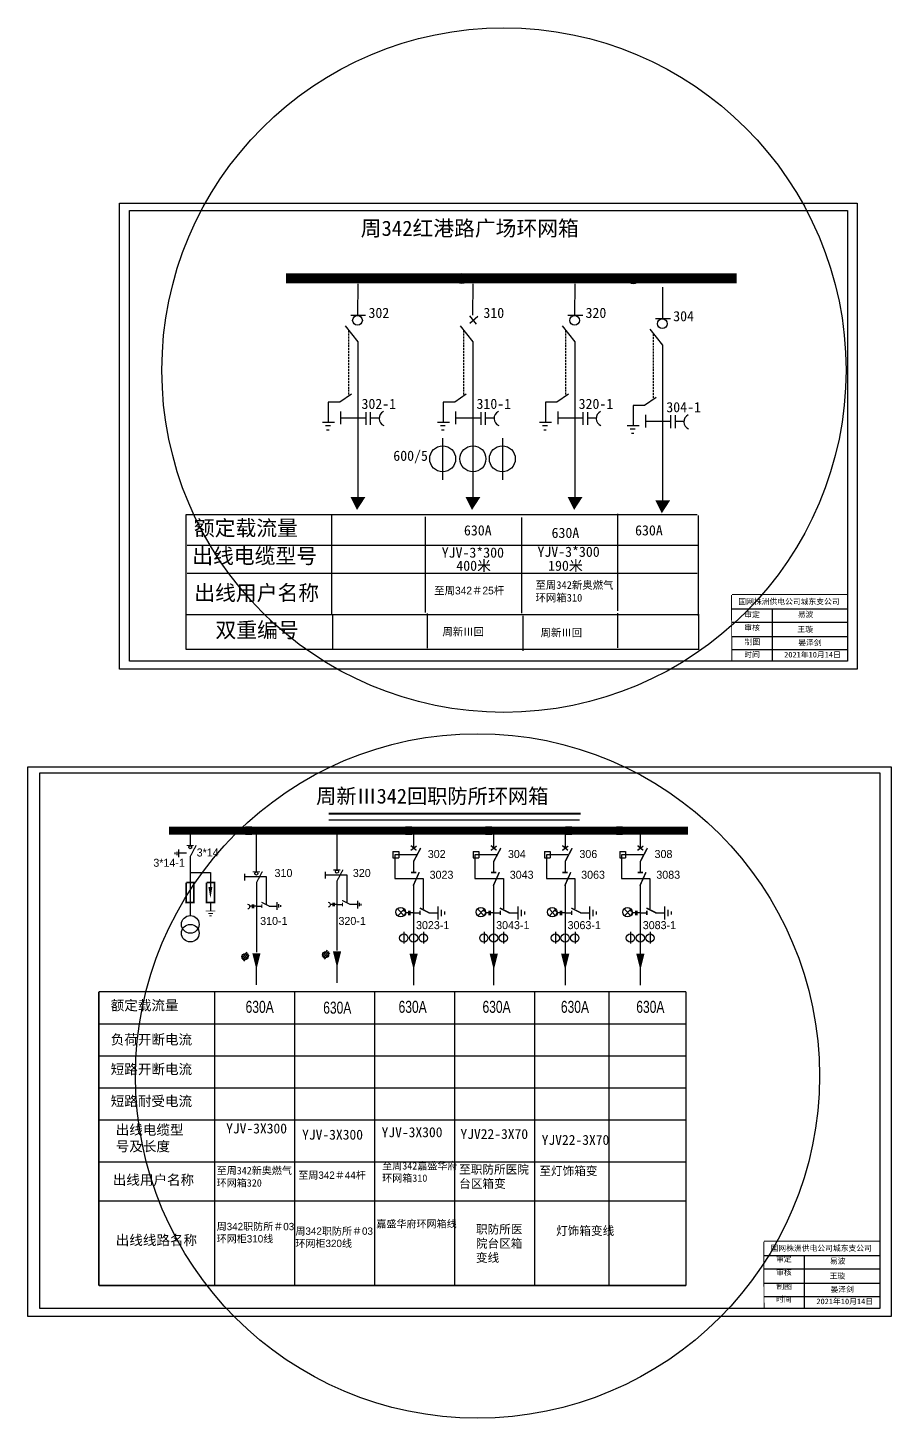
# Model space of a CAD drawing. Extents: x 21 to 683, y -296 to -23.
# Drawn here: x 21.4 to 191.2, y -296.3 to -23 of the extents above; entities that cross this region are included whole.
import ezdxf

# ---------------------------------------------------------------- set-up
doc = ezdxf.new("R2010")
doc.units = 0
doc.header["$LTSCALE"] = 0.774411
doc.linetypes.add('ACAD_ISO02W100', pattern=[15, 12, -3])
doc.linetypes.add('HIDDENX2', pattern=[0.75, 0.5, -0.25])
doc.layers.get('0').update_dxf_attribs({"linetype": 'CONTINUOUS'})
doc.layers.add('1', color=7, linetype='CONTINUOUS')
doc.styles.add('hztxt_txtstyle_0.00_0_0', font='')
doc.styles.add('hztxt_txtstyle_1.57_0_0', font='', dxfattribs={"height": 1.57248, "bigfont": 'hztxt.shx'})
doc.styles.add('hztxt_txtstyle_2.00_0_0', font='', dxfattribs={"height": 2})
doc.styles.add('hztxt_txtstyle_2.36_0_0', font='', dxfattribs={"height": 2.35872, "bigfont": 'hztxt.shx'})
doc.styles.add('hztxt_txtstyle_2.99_0_0', font='', dxfattribs={"height": 2.994467})
doc.styles.add('hztxt_txtstyle_3.00_0_0', font='', dxfattribs={"height": 3})
doc.styles.get('hztxt_txtstyle_0.00_0_0').set_extended_font_data('SimSun')
doc.styles.get('hztxt_txtstyle_1.57_0_0').set_extended_font_data('hztxt')
doc.styles.get('hztxt_txtstyle_2.00_0_0').set_extended_font_data('SimSun')
doc.styles.get('hztxt_txtstyle_2.36_0_0').set_extended_font_data('hztxt')
doc.styles.get('hztxt_txtstyle_2.99_0_0').set_extended_font_data('SimSun')
doc.styles.get('hztxt_txtstyle_3.00_0_0').set_extended_font_data('SimSun')

# ---------------------------------------------------------------- blocks, each defined once
blk = doc.blocks.new('JD')
for points in [[(-2, 0.2), (-2, -0.2), (2, 0.2), (2, -0.2)], [(1, -1.2), (1, -0.8), (-1, -1.2), (-1, -0.8)], [(-0.5, -1.8), (-0.5, -2.2), (0.5, -1.8), (0.5, -2.2)]]:
    blk.add_trace(points)

msp = doc.modelspace()

# ---------------------------------------------------------------- hatches: boundary and pattern name
at = {"linetype": 'Continuous'}
for points in [[(87.77, -115.23), (84.85, -115.23), (86.12, -117.77)], [(110.38, -115.23), (107.46, -115.23), (108.73, -117.77)], [(130.46, -115.23), (127.54, -115.23), (128.81, -117.77)], [(147.7, -115.88), (144.78, -115.88), (146.05, -118.42)]]:
    msp.add_hatch(color=256, dxfattribs=at).paths.add_polyline_path(points)

# ---------------------------------------------------------------- linework, layer by layer
for p, q in [((86.26, -73.34), (86.22, -79.52)), ((108.87, -73.34), (108.83, -79.52)), ((128.95, -73.34), (128.91, -79.52)), ((146.19, -73.99), (146.15, -80.17)), ((52.53, -138.37), (52.53, -118.65)), ((52.53, -118.65), (152.97, -118.65)), ((81.12, -118.65), (81.12, -138.37)), ((99.5, -119.1), (99.5, -137.92)), ((118.48, -119.27), (118.48, -138.09)), ((137.3, -118.55), (137.3, -137.59)), ((153.21, -118.88), (153.21, -138.6)), ((52.72, -124.69), (153.19, -124.69)), ((52.72, -130.2), (152.97, -130.2)), ((52.53, -145.22), (52.53, -138.36)), ((153.41, -138.37), (52.53, -138.37)), ((153.41, -145.22), (52.53, -145.22)), ((53.29, -181.5), (53.29, -183.7)), ((66.27, -181.58), (66.27, -188.86)), ((82.12, -181.22), (82.12, -188.5)), ((97.21, -180.78), (97.21, -184.26)), ((112.97, -180.78), (112.97, -184.26)), ((127.02, -180.78), (127.02, -184.26)), ((141.8, -180.78), (141.8, -184.26)), ((52.59, -185.25), (51.11, -185.25)), ((93.19, -184.91), (93.19, -186.17)), ((93.19, -184.91), (94.32, -184.91)), ((97.78, -185.57), (93.55, -185.57)), ((93.55, -185.57), (93.55, -190.21)), ((94.32, -184.91), (94.32, -186.17)), ((108.94, -184.91), (108.94, -186.17)), ((108.94, -184.91), (110.08, -184.91)), ((113.54, -185.57), (109.3, -185.57)), ((109.3, -185.57), (109.3, -190.21)), ((110.08, -184.91), (110.08, -186.17)), ((122.99, -184.91), (122.99, -186.17)), ((122.99, -184.91), (124.12, -184.91)), ((127.58, -185.57), (123.35, -185.57)), ((123.35, -185.57), (123.35, -190.21)), ((124.12, -184.91), (124.12, -186.17)), ((137.77, -184.91), (137.77, -186.17)), ((137.77, -184.91), (138.9, -184.91)), ((142.36, -185.57), (138.13, -185.57)), ((138.13, -185.57), (138.13, -190.21)), ((138.9, -184.91), (138.9, -186.17)), ((53.29, -185.89), (53.29, -197.56)), ((93.19, -186.17), (94.32, -186.17)), ((97.21, -186.83), (97.21, -188.95)), ((108.94, -186.17), (110.08, -186.17)), ((112.97, -186.83), (112.97, -188.95)), ((122.99, -186.17), (124.12, -186.17)), ((127.02, -186.83), (127.02, -188.95)), ((137.77, -186.17), (138.9, -186.17)), ((141.8, -186.83), (141.8, -188.95)), ((53.28, -189), (57.29, -189)), ((57.29, -189), (57.29, -191.93)), ((66.32, -191), (66.32, -204.7)), ((82.17, -190.65), (82.17, -204.34)), ((93.55, -190.21), (99.13, -190.21)), ((99.13, -190.21), (99.13, -196.15)), ((109.3, -190.21), (114.89, -190.21)), ((114.89, -190.21), (114.89, -196.15)), ((123.35, -190.21), (128.94, -190.21)), ((128.94, -190.21), (128.94, -196.15)), ((138.13, -190.21), (143.72, -190.21)), ((143.72, -190.21), (143.72, -196.15)), ((97.21, -191.29), (97.21, -205.1)), ((112.97, -191.29), (112.97, -205.1)), ((127.02, -191.29), (127.02, -205.1)), ((141.8, -191.29), (141.8, -205.1)), ((57.29, -195.01), (57.29, -196.52)), ((66.32, -195.65), (67.4, -195.65)), ((68.83, -195.62), (70.31, -195.62)), ((82.17, -195.29), (83.26, -195.29)), ((84.68, -195.26), (86.16, -195.26)), ((97.21, -196.96), (98.52, -196.96)), ((100.23, -196.92), (102, -196.92)), ((112.97, -196.96), (114.28, -196.96)), ((115.98, -196.92), (117.76, -196.92)), ((127.02, -196.96), (128.32, -196.96)), ((130.03, -196.92), (131.81, -196.92)), ((141.8, -196.96), (143.1, -196.96)), ((144.81, -196.92), (146.59, -196.92)), ((95.34, -200.65), (95.34, -202.95)), ((99.17, -200.65), (99.17, -202.95)), ((111.09, -200.65), (111.09, -202.95)), ((114.93, -200.65), (114.93, -202.95)), ((125.14, -200.65), (125.14, -202.95)), ((128.98, -200.65), (128.98, -202.95)), ((139.92, -200.65), (139.92, -202.95)), ((143.76, -200.65), (143.76, -202.95)), ((64.42, -204.67), (63.37, -205.91)), ((64.65, -204.91), (63.61, -206.16)), ((80.27, -204.31), (79.23, -205.56)), ((80.5, -204.55), (79.46, -205.8)), ((80.71, -204.81), (79.66, -206.06)), ((64.85, -205.17), (63.81, -206.42)), ((66.31, -205.49), (66.31, -211.07)), ((82.16, -205.13), (82.16, -210.71)), ((97.22, -206.95), (97.22, -211.15)), ((112.98, -206.95), (112.98, -211.15)), ((127.03, -206.95), (127.03, -211.15)), ((141.81, -206.95), (141.81, -211.15)), ((58.12, -212.44), (58.12, -270.2)), ((58.12, -212.44), (58.12, -270.2)), ((73.85, -212.44), (73.85, -270.2)), ((89.57, -212.44), (89.57, -270.2)), ((105.3, -212.44), (105.3, -231.32)), ((121.02, -212.44), (121.02, -270.2)), ((135.62, -212.44), (135.62, -270.2)), ((105.3, -231.32), (105.3, -270.2))]:
    msp.add_line(p, q)
for p, q in [((83.78, -81.6), (86.26, -84.72)), ((84.9, -79.52), (87.81, -79.52)), ((106.39, -81.6), (108.87, -84.72)), ((109.59, -81.29), (108.33, -79.62)), ((109.87, -79.76), (108.33, -81.16)), ((126.47, -81.6), (128.94, -84.72)), ((127.59, -79.52), (130.49, -79.52)), ((144.83, -80.17), (147.73, -80.17)), ((143.71, -82.25), (146.19, -85.37)), ((86.26, -84.72), (86.26, -115.34)), ((108.87, -84.72), (108.87, -115.34)), ((128.94, -84.72), (128.94, -115.34)), ((146.19, -85.37), (146.19, -115.99)), ((85, -95.05), (82.73, -96.59)), ((107.6, -95.05), (105.34, -96.59)), ((127.68, -95.05), (125.41, -96.59)), ((82.73, -96.59), (80.46, -96.59)), ((80.46, -96.59), (80.46, -100.47)), ((103.07, -96.59), (103.07, -100.47)), ((105.34, -96.59), (103.07, -96.59)), ((123.15, -96.59), (123.15, -100.47)), ((125.41, -96.59), (123.15, -96.59)), ((142.66, -97.24), (140.39, -97.24)), ((140.39, -97.24), (140.39, -101.12)), ((144.92, -95.7), (142.66, -97.24)), ((79.33, -100.55), (81.68, -100.55)), ((82.89, -98.45), (82.89, -100.95)), ((82.89, -99.66), (87.75, -99.66)), ((87.83, -98.53), (87.83, -101.04)), ((88.72, -98.53), (88.72, -101.04)), ((88.72, -99.66), (90.5, -99.66)), ((101.94, -100.55), (104.29, -100.55)), ((105.5, -98.45), (105.5, -100.95)), ((105.5, -99.66), (110.36, -99.66)), ((110.44, -98.53), (110.44, -101.04)), ((111.33, -98.53), (111.33, -101.04)), ((111.33, -99.66), (113.11, -99.66)), ((122.01, -100.55), (124.36, -100.55)), ((125.58, -98.45), (125.58, -100.95)), ((125.58, -99.66), (130.43, -99.66)), ((130.52, -98.53), (130.52, -101.04)), ((131.41, -98.53), (131.41, -101.04)), ((131.41, -99.66), (133.19, -99.66)), ((142.82, -99.1), (142.82, -101.6)), ((142.82, -100.31), (147.68, -100.31)), ((147.76, -99.18), (147.76, -101.69)), ((148.65, -99.18), (148.65, -101.69)), ((148.65, -100.31), (150.43, -100.31)), ((79.9, -101.2), (80.87, -101.2)), ((80.14, -102.01), (80.63, -102.01)), ((102.5, -101.2), (103.48, -101.2)), ((102.75, -102.01), (103.23, -102.01)), ((102.9, -103.68), (102.9, -111.86)), ((114.73, -103.68), (114.73, -111.86)), ((122.58, -101.2), (123.55, -101.2)), ((122.82, -102.01), (123.31, -102.01)), ((139.26, -101.2), (141.6, -101.2)), ((139.82, -101.85), (140.79, -101.85)), ((140.07, -102.66), (140.55, -102.66)), ((81.28, -138.36), (81.28, -145.21)), ((99.89, -138.11), (99.89, -144.96)), ((118.75, -138.6), (118.75, -145.45)), ((137.36, -138.03), (137.36, -144.88)), ((153.27, -138.36), (153.27, -145.21)), ((159.82, -137.22), (182.57, -137.22)), ((167.72, -137.28), (167.72, -147.56)), ((159.82, -139.82), (182.57, -139.82)), ((159.82, -142.64), (182.57, -142.64)), ((159.82, -145.23), (182.57, -145.23)), ((50.37, -185.44), (50.37, -185.12)), ((50.72, -185.64), (50.72, -184.95)), ((51.07, -186.02), (51.07, -184.53)), ((70.35, -194.85), (70.35, -196.34)), ((70.7, -195.23), (70.7, -195.92)), ((71.04, -195.43), (71.04, -195.75)), ((86.2, -194.58), (86.2, -196.07)), ((86.55, -194.96), (86.55, -195.65)), ((86.89, -195.16), (86.89, -195.48)), ((95.29, -196.31), (94.2, -197.48)), ((94.2, -196.31), (95.29, -197.48)), ((111.04, -196.31), (109.96, -197.48)), ((109.96, -196.31), (111.04, -197.48)), ((125.09, -196.31), (124.01, -197.48)), ((124.01, -196.31), (125.09, -197.48)), ((139.87, -196.31), (138.79, -197.48)), ((138.79, -196.31), (139.87, -197.48)), ((35.36, -218.73), (150.81, -218.73)), ((35.36, -225.02), (150.81, -225.02)), ((35.36, -231.31), (150.81, -231.31)), ((35.36, -237.6), (150.81, -237.6)), ((35.36, -245.9), (150.81, -245.9)), ((35.36, -253.56), (150.81, -253.56)), ((166.16, -264.31), (188.91, -264.31)), ((174.06, -264.37), (174.06, -274.65)), ((166.16, -266.9), (188.91, -266.9)), ((166.16, -269.73), (188.91, -269.73)), ((166.16, -272.32), (188.91, -272.32))]:
    msp.add_line(p, q, dxfattribs=at)
at = {"linetype": 'HIDDENX2'}
for p, q in [((84.43, -82.52), (84.43, -95.44)), ((107.03, -82.52), (107.03, -95.44)), ((127.11, -82.52), (127.11, -95.44)), ((144.35, -83.17), (144.35, -96.09))]:
    msp.add_line(p, q, dxfattribs=at)
at = {"linetype": 'Continuous'}
for points in [[(39.4, -57.47), (184.43, -57.47), (184.43, -149.07), (39.4, -149.07)], [(41.38, -58.91), (182.55, -58.91), (182.55, -147.49), (41.38, -147.49)]]:
    msp.add_lwpolyline(points, close=True, dxfattribs=at)
for points, const_width in [([(72.12, -72.27), (160.74, -72.27)], 2), ([(159.75, -134.48), (159.81, -147.52)], 0.182), ([(159.82, -134.39), (182.57, -134.39)], 0.182), ([(58.12, -212.44), (35.36, -212.44)], 0.302), ([(35.36, -212.44), (35.36, -270.2)], 0.302), ([(150.81, -212.44), (58.12, -212.44)], 0.302), ([(150.81, -270.2), (150.81, -212.44)], 0.302), ([(166.09, -261.56), (166.15, -274.6)], 0.182), ([(166.16, -261.47), (188.91, -261.47)], 0.182), ([(35.36, -270.2), (150.81, -270.2)], 0.302)]:
    msp.add_lwpolyline(points, dxfattribs=dict(at, const_width=const_width))
at = {"color": 0, "linetype": 'Continuous'}
for points in [[(21.38, -168.25), (191.15, -168.25), (191.15, -276.24), (21.38, -276.24)], [(23.76, -169.41), (188.91, -169.41), (188.91, -274.68), (23.76, -274.68)]]:
    msp.add_lwpolyline(points, close=True, dxfattribs=at)
for points, const_width in [([(80.57, -177.46), (130.09, -177.46)], 0.393), ([(49.15, -180.78), (151.2, -180.78)], 1.57), ([(52.63, -183.72), (54.02, -183.72)], 0.236), ([(53.32, -185.9), (54.5, -183.66)], 0.236), ([(96.68, -184.68), (97.83, -183.82)], 0.283), ([(96.69, -183.73), (97.79, -184.66)], 0.283), ([(97.21, -186.9), (98.63, -184.22)], 0.283), ([(112.43, -184.68), (113.58, -183.82)], 0.283), ([(112.44, -183.73), (113.55, -184.66)], 0.283), ([(112.97, -186.9), (114.39, -184.22)], 0.283), ([(126.48, -184.68), (127.63, -183.82)], 0.283), ([(126.49, -183.73), (127.6, -184.66)], 0.283), ([(127.02, -186.9), (128.43, -184.22)], 0.283), ([(141.26, -184.68), (142.41, -183.82)], 0.283), ([(141.27, -183.73), (142.38, -184.66)], 0.283), ([(141.8, -186.9), (143.21, -184.22)], 0.283), ([(81.47, -188.53), (82.86, -188.53)], 0.236), ([(82.17, -190.71), (83.35, -188.47)], 0.236), ([(52.5, -191), (52.5, -194.91), (54.06, -194.91), (54.06, -191), (52.54, -191)], 0.33), ([(56.5, -191), (56.5, -194.91), (58.07, -194.91), (58.07, -191), (56.55, -191)], 0.33), ([(65.62, -188.89), (67.01, -188.89)], 0.236), ([(66.32, -191.07), (67.5, -188.83)], 0.236), ([(96.71, -189.02), (97.75, -189.02)], 0.283), ([(97.16, -191.63), (98.35, -188.96)], 0.283), ([(112.46, -189.02), (113.51, -189.02)], 0.283), ([(112.91, -191.63), (114.1, -188.96)], 0.283), ([(126.51, -189.02), (127.56, -189.02)], 0.283), ([(126.96, -191.63), (128.15, -188.96)], 0.283), ([(141.29, -189.02), (142.34, -189.02)], 0.283), ([(141.74, -191.63), (142.93, -188.96)], 0.283), ([(67.34, -194.86), (68.92, -195.65)], 0.236), ([(67.4, -195.29), (67.4, -196.01)], 0.236), ([(83.2, -194.5), (84.77, -195.29)], 0.236), ([(83.26, -194.93), (83.26, -195.65)], 0.236), ([(98.45, -196.01), (100.33, -196.96)], 0.283), ([(98.52, -196.52), (98.52, -197.39)], 0.283), ([(114.2, -196.01), (116.09, -196.96)], 0.283), ([(114.28, -196.52), (114.28, -197.39)], 0.283), ([(128.25, -196.01), (130.14, -196.96)], 0.283), ([(128.32, -196.52), (128.32, -197.39)], 0.283), ([(143.03, -196.01), (144.92, -196.96)], 0.283), ([(143.1, -196.52), (143.1, -197.39)], 0.283)]:
    msp.add_lwpolyline(points, dxfattribs=dict(const_width=const_width))
for points in [[(80.57, -178.67), (129.85, -178.67)], [(63.99, -189.25), (63.99, -190.56)], [(79.85, -188.89), (79.85, -190.2)], [(65.52, -195.64), (65.03, -195.64)], [(65.52, -195.3), (65.52, -196.02)], [(65.74, -195.3), (65.74, -196.02)], [(66.31, -195.64), (65.74, -195.64)], [(81.38, -195.28), (80.88, -195.28)], [(81.38, -194.95), (81.38, -195.66)], [(81.6, -194.95), (81.6, -195.66)], [(82.17, -195.28), (81.6, -195.28)], [(96.26, -196.55), (96.26, -197.41)], [(96.53, -196.55), (96.53, -197.41)], [(112.02, -196.55), (112.02, -197.41)], [(112.28, -196.55), (112.28, -197.41)], [(126.07, -196.55), (126.07, -197.41)], [(126.33, -196.55), (126.33, -197.41)], [(140.85, -196.55), (140.85, -197.41)], [(141.11, -196.55), (141.11, -197.41)], [(96.26, -196.94), (95.67, -196.94)], [(97.21, -196.94), (96.53, -196.94)], [(112.02, -196.94), (111.42, -196.94)], [(112.97, -196.94), (112.28, -196.94)], [(126.07, -196.94), (125.47, -196.94)], [(127.02, -196.94), (126.33, -196.94)], [(140.85, -196.94), (140.25, -196.94)], [(141.8, -196.94), (141.11, -196.94)]]:
    msp.add_lwpolyline(points)
at = {"linetype": 'ACAD_ISO02W100'}
for points in [[(68.31, -195.28), (68.31, -189.9), (63.99, -189.9)], [(84.16, -194.92), (84.16, -189.54), (79.85, -189.54)]]:
    msp.add_lwpolyline(points, dxfattribs=at)
for points, format in [([(57.29, -191.88, 0.771, 0, 0), (57.29, -194.08, 0, 0, 0)], "xyseb"), ([(64.6, -195.23, -0.877934), (64.62, -196.19)], "xyb"), ([(80.46, -194.87, -0.877934), (80.47, -195.83)], "xyb"), ([(95.16, -196.46, -0.877934), (95.18, -197.61)], "xyb"), ([(110.92, -196.46, -0.877934), (110.94, -197.61)], "xyb"), ([(124.96, -196.46, -0.877934), (124.98, -197.61)], "xyb"), ([(139.74, -196.46, -0.877934), (139.76, -197.61)], "xyb"), ([(66.34, -204.9, 1.61, 0, 0), (66.34, -208.1, 0, 0, 0)], "xyseb"), ([(82.19, -204.54, 1.61, 0, 0), (82.19, -207.74, 0, 0, 0)], "xyseb"), ([(97.25, -204.99, 1.61, 0, 0), (97.25, -208.19, 0, 0, 0)], "xyseb"), ([(113.01, -204.99, 1.61, 0, 0), (113.01, -208.19, 0, 0, 0)], "xyseb"), ([(127.05, -204.99, 1.61, 0, 0), (127.05, -208.19, 0, 0, 0)], "xyseb"), ([(141.83, -204.99, 1.61, 0, 0), (141.83, -208.19, 0, 0, 0)], "xyseb")]:
    msp.add_lwpolyline(points, format=format)
at = {"color": 1, "linetype": 'Continuous'}
for centre in [(115.01, -90.29), (109.8, -229)]:
    msp.add_circle(centre, 67.26, dxfattribs=at)
for centre, radius in [((106.7, -72.29), 0.996), ((140.45, -72.35), 0.996), ((64.57, -180.8), 0.783), ((65.06, -180.8), 0.783), ((96.02, -180.8), 0.783), ((96.51, -180.8), 0.783), ((111.75, -180.8), 0.783), ((112.23, -180.8), 0.783), ((127.47, -180.8), 0.783), ((127.96, -180.8), 0.783), ((137.48, -180.8), 0.783), ((137.96, -180.8), 0.783), ((53.32, -184.05), 0.302), ((66.32, -189.22), 0.302), ((82.17, -188.86), 0.302), ((53.33, -199.22), 1.73), ((53.33, -200.94), 1.73), ((95.3, -201.9), 0.817), ((97.23, -201.9), 0.817), ((99.13, -201.9), 0.817), ((111.05, -201.9), 0.817), ((112.99, -201.9), 0.817), ((114.89, -201.9), 0.817), ((125.1, -201.9), 0.817), ((127.04, -201.9), 0.817), ((128.94, -201.9), 0.817), ((139.88, -201.9), 0.817), ((141.82, -201.9), 0.817), ((143.72, -201.9), 0.817), ((79.94, -205.18), 0.596), ((64.09, -205.54), 0.596)]:
    msp.add_circle(centre, radius)
at = {"linetype": 'Continuous'}
for centre, radius in [((86.21, -80.53), 0.952), ((128.89, -80.53), 0.952), ((146.14, -81.18), 0.952), ((102.96, -107.73), 2.55), ((108.91, -107.73), 2.55), ((114.69, -107.73), 2.55), ((94.7, -196.81), 0.933), ((110.46, -196.81), 0.933), ((124.51, -196.81), 0.933), ((139.29, -196.81), 0.933)]:
    msp.add_circle(centre, radius, dxfattribs=at)
for centre in [(91.96, -99.8), (114.56, -99.8), (134.64, -99.8), (151.88, -100.45)]:
    msp.add_arc(centre, 1.5, 115.3826, 247.9894, dxfattribs=at)
at = {"layer": '1'}
for points in [[(95.16, -196.44, -0.877934), (95.18, -197.59)], [(110.91, -196.44, -0.877934), (110.93, -197.59)], [(124.96, -196.44, -0.877934), (124.98, -197.59)], [(139.74, -196.44, -0.877934), (139.76, -197.59)]]:
    msp.add_lwpolyline(points, format="xyb", dxfattribs=at)

# ---------------------------------------------------------------- block references
at = {"xscale": 0.4623091199900955, "yscale": 0.4623091202229261, "zscale": 0.4623091199999998}
msp.add_blockref('JD', (57.31, -196.59), dxfattribs=at)
at = {"xscale": 0.6604415997862816, "yscale": 0.6604415997862816, "zscale": 0.6604416, "rotation": 90}
for p in [(102.03, -196.97), (117.79, -196.97), (131.83, -196.97), (146.61, -196.97)]:
    msp.add_blockref('JD', p, dxfattribs=at)

# ---------------------------------------------------------------- texts
for s, height, style, p in [('周342红港路广场环网箱 ', 2.9945, 'hztxt_txtstyle_2.99_0_0', (86.84, -63.92)), ('302', 2, 'hztxt_txtstyle_2.00_0_0', (88.37, -80.04)), ('310', 2, 'hztxt_txtstyle_2.00_0_0', (110.97, -80.04)), ('320', 2, 'hztxt_txtstyle_2.00_0_0', (131.05, -80.04)), ('304', 2, 'hztxt_txtstyle_2.00_0_0', (148.29, -80.69)), ('302-1', 2, 'hztxt_txtstyle_2.00_0_0', (87, -97.92)), ('310-1', 2, 'hztxt_txtstyle_2.00_0_0', (109.61, -97.92)), ('320-1', 2, 'hztxt_txtstyle_2.00_0_0', (129.69, -97.92)), ('304-1', 2, 'hztxt_txtstyle_2.00_0_0', (146.93, -98.57)), ('600/5', 2, 'hztxt_txtstyle_2.00_0_0', (93.25, -108.12)), ('额定载流量', 3, 'hztxt_txtstyle_3.00_0_0', (54.03, -122.82)), ('630A', 2, 'hztxt_txtstyle_2.00_0_0', (107.14, -122.78)), ('630A', 2, 'hztxt_txtstyle_2.00_0_0', (124.37, -123.27)), ('630A', 2, 'hztxt_txtstyle_2.00_0_0', (140.79, -122.78)), ('出线电缆型号', 3, 'hztxt_txtstyle_3.00_0_0', (53.71, -128.31)), ('YJV-3*300', 2, 'hztxt_txtstyle_2.00_0_0', (102.77, -127.15)), ('YJV-3*300', 2, 'hztxt_txtstyle_2.00_0_0', (121.59, -126.99)), ('400米', 2, 'hztxt_txtstyle_2.00_0_0', (105.64, -129.73)), ('190米', 2, 'hztxt_txtstyle_2.00_0_0', (123.69, -129.73)), ('出线用户名称', 3, 'hztxt_txtstyle_3.00_0_0', (54.11, -135.56)), ('双重编号', 3, 'hztxt_txtstyle_3.00_0_0', (58.28, -142.86)), ('3*14', 1.572, 'hztxt_txtstyle_1.57_0_0', (54.59, -185.87)), ('302', 1.572, 'hztxt_txtstyle_1.57_0_0', (100.03, -186.17)), ('304', 1.572, 'hztxt_txtstyle_1.57_0_0', (115.79, -186.17)), ('306', 1.572, 'hztxt_txtstyle_1.57_0_0', (129.84, -186.17)), ('308', 1.572, 'hztxt_txtstyle_1.57_0_0', (144.62, -186.17)), ('3*14-1', 1.572, 'hztxt_txtstyle_1.57_0_0', (46.07, -187.89)), ('310', 1.572, 'hztxt_txtstyle_1.57_0_0', (69.9, -189.9)), ('320', 1.572, 'hztxt_txtstyle_1.57_0_0', (85.3, -189.9)), ('3023', 1.572, 'hztxt_txtstyle_1.57_0_0', (100.39, -190.25)), ('3043', 1.572, 'hztxt_txtstyle_1.57_0_0', (116.15, -190.25)), ('3063', 1.572, 'hztxt_txtstyle_1.57_0_0', (130.19, -190.25)), ('3083', 1.572, 'hztxt_txtstyle_1.57_0_0', (144.97, -190.25)), ('310-1', 1.572, 'hztxt_txtstyle_1.57_0_0', (67.07, -199.33)), ('320-1', 1.572, 'hztxt_txtstyle_1.57_0_0', (82.47, -199.33)), ('3023-1', 1.572, 'hztxt_txtstyle_1.57_0_0', (97.72, -200.15)), ('3043-1', 1.572, 'hztxt_txtstyle_1.57_0_0', (113.47, -200.15)), ('3063-1', 1.572, 'hztxt_txtstyle_1.57_0_0', (127.52, -200.15)), ('3083-1', 1.572, 'hztxt_txtstyle_1.57_0_0', (142.3, -200.15))]:
    msp.add_text(s, height=height, dxfattribs=dict(style=style)).set_placement(p)
at = {"linetype": 'Continuous', "style": 'hztxt_txtstyle_0.00_0_0'}
for p in [(102.9, -142.47), (122.2, -142.64)]:
    msp.add_text('周新Ⅲ回', height=1.5, dxfattribs=at).set_placement(p)
at = {"style": 'hztxt_txtstyle_2.36_0_0', "width": 0.75}
for p in [(64.21, -216.6), (79.47, -216.76), (94.29, -216.6), (110.79, -216.6), (126.2, -216.6), (141.03, -216.6)]:
    msp.add_text('630A', height=2.359, dxfattribs=at).set_placement(p)
at = {"linetype": 'Continuous', "attachment_point": 1, "style": 'hztxt_txtstyle_0.00_0_0'}
for s, insert, char_height, width in [('{\\f\uffbfﾬￌﾣﾤ_GB2312|b0|i0|c134|p49;至\\f\uffbfﾬￌﾣﾤ_GB2312|b0|i0|c134|p32;周342＃25杆}', (101.29, -132.87), 1.5, 16.0909), ('至周342新奥燃气环网箱310', (121.21, -131.78), 1.5, 16.0909), ('国网株洲供电公司城东支公司', (161.09, -135.22), 1.0944, 29.9201), ('\\f\uffbfﾬￌﾣﾤ_GB2312|b0|i0|c134|p49;审定', (162.26, -137.79), 1.0944, 8.5588), ('易波', (172.77, -137.74), 1.094, 8.5588), ('\\f\uffbfﾬￌﾣﾤ_GB2312|b0|i0|c134|p49;审核', (162.26, -140.37), 1.0944, 8.5588), ('王璇', (172.71, -140.67), 1.094, 8.5588), ('\\f\uffbfﾬￌﾣﾤ_GB2312|b0|i0|c134|p49;制图', (162.32, -143.15), 1.0944, 8.5588), ('晏泽剑', (172.88, -143.31), 1.094, 8.5588), ('\\f\uffbfﾬￌﾣﾤ_GB2312|b0|i0|c134|p49;时间', (162.26, -145.66), 1.0944, 8.5588), ('2021年10月14日', (170.1, -145.67), 1.0944, 11.0234), ('国网株洲供电公司城东支公司', (167.43, -262.3), 1.0944, 29.9201), ('\\f\uffbfﾬￌﾣﾤ_GB2312|b0|i0|c134|p49;审定', (168.51, -264.45), 1.0944, 8.5588), ('易波', (179.11, -264.82), 1.094, 8.5588), ('\\f\uffbfﾬￌﾣﾤ_GB2312|b0|i0|c134|p49;审核', (168.51, -267.03), 1.0944, 8.5588), ('王璇', (179.05, -267.76), 1.094, 8.5588), ('\\f\uffbfﾬￌﾣﾤ_GB2312|b0|i0|c134|p49;制图', (168.56, -269.81), 1.0944, 8.5588), ('晏泽剑', (179.22, -270.39), 1.094, 8.5588), ('\\f\uffbfﾬￌﾣﾤ_GB2312|b0|i0|c134|p49;时间', (168.51, -272.32), 1.0944, 8.5588), ('2021年10月14日', (176.44, -272.75), 1.0944, 11.0234)]:
    msp.add_mtext(s, dxfattribs=dict(at, insert=insert, char_height=char_height, width=width))
at = {"attachment_point": 1, "style": 'hztxt_txtstyle_0.00_0_0'}
for s, insert, char_height, width in [('{\\fKaiTi_GB2312|b0|i0|c134|p49;周新Ⅲ342回职防所环网箱}', (78.07, -172.55), 2.9131, 266.0196), ('YJV-3X300', (60.38, -238.34), 1.955, 80.8358), ('YJV-3X300', (75.32, -239.56), 1.955, 80.8358), ('YJV-3X300', (90.95, -239.08), 1.955, 80.8358), ('至周342嘉盛华府环网箱310', (91.07, -245.94), 1.4468, 15.803), ('至周342新奥燃气环网箱320', (58.52, -246.88), 1.4468, 15.803), ('{\\f\uffbfﾬￌﾣﾤ_GB2312|b0|i0|c134|p49;至周342＃44杆}', (74.57, -247.78), 1.4468, 15.803), ('{\\f\uffbfﾬￌﾣﾤ_GB2312|b0|i0|c134|p49;周342职防所＃03环网柜310线}', (58.52, -257.87), 1.4468, 15.803), ('{\\f\uffbfﾬￌﾣﾤ_GB2312|b0|i0|c134|p49;周342职防所＃03环网柜320线}', (74, -258.77), 1.4468, 15.803), ('嘉盛华府环网箱线', (89.93, -257.34), 1.447, 15.803)]:
    msp.add_mtext(s, dxfattribs=dict(at, insert=insert, char_height=char_height, width=width))
at = {"color": 0, "attachment_point": 1, "style": 'hztxt_txtstyle_0.00_0_0'}
for s, insert, char_height, width in [('{\\f\uffbfﾬￌﾣﾤ_GB2312|b0|i0|c134|p49;额定载流量}', (37.69, -214.15), 1.9545, 80.8358), ('{\\f\uffbfﾬￌﾣﾤ_GB2312|b0|i0|c134|p49;负荷开断电流}', (37.69, -220.87), 1.9545, 80.8358), ('{\\f\uffbfﾬￌﾣﾤ_GB2312|b0|i0|c134|p49;短路开断电流}', (37.69, -226.69), 1.9545, 80.8358), ('{\\f\uffbfﾬￌﾣﾤ_GB2312|b0|i0|c134|p49;短路耐受电流}', (37.69, -232.97), 1.9545, 80.8358), ('{\\f\uffbfﾬￌﾣﾤ_GB2312|b0|i0|c134|p49;出线电缆型号及长度}', (38.67, -238.6), 1.9545, 13.5561), ('YJV22-3X70', (106.45, -239.43), 1.955, 80.8358), ('YJV22-3X70', (122.42, -240.59), 1.955, 80.8358), ('{\\f\uffbfﾬￌﾣﾤ_GB2312|b0|i0|c134|p49;出线用户名称}', (38.09, -248.44), 1.9545, 19.2839), ('至{\\C256;职防所医院台区箱变}', (106.2, -246.54), 1.6752, 14.404), ('至{\\C256;灯饰箱变}', (121.97, -246.83), 1.6752, 14.404), ('{\\C256;职防所医院台区箱变线}', (109.5, -258.3), 1.6752, 10.9209), ('{\\C256;灯饰箱变线}', (125.27, -258.59), 1.6752, 10.9209), ('{\\f\uffbfﾬￌﾣﾤ_GB2312|b0|i0|c134|p49;出线线路名称}', (38.67, -260.29), 1.9545, 19.2839)]:
    msp.add_mtext(s, dxfattribs=dict(at, insert=insert, char_height=char_height, width=width))

doc.saveas('drawing.dxf')
